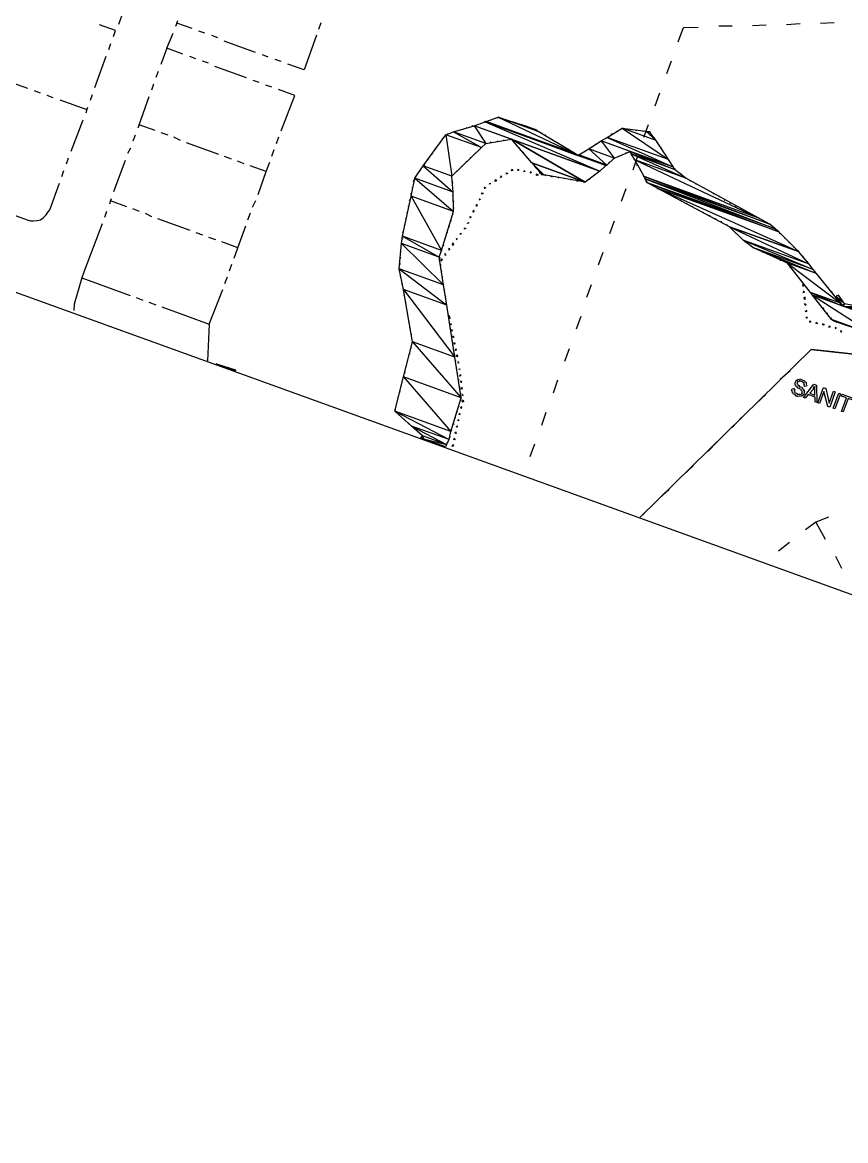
# Model space of a CAD drawing. Header units: feet. Extents: x 2484883 to 2491360, y 414166 to 419420.
# Drawn here: x 2487220 to 2488251, y 414166 to 415565 of the extents above; entities that cross this region are included whole.
import ezdxf

# ---------------------------------------------------------------- set-up
doc = ezdxf.new("R2010")
doc.units = ezdxf.units.FT
for name, color, linetype in [('EXISTING_DETAIL', 9, 'Continuous'), ('SANITARY_CLEAR_ZONE', 6, 'Continuous'), ('SITE_BASE', 8, 'Continuous'), ('WETLAND_EXPANSION', 1, 'Continuous'), ('WETLANDS', 5, 'Continuous')]:
    doc.layers.add(name, color=color, linetype=linetype)

msp = doc.modelspace()

# ---------------------------------------------------------------- linework, layer by layer
at = {"layer": 'EXISTING_DETAIL'}
for p, q in [((2487413.8, 415564.6), (2487415, 415567.8)), ((2487591.4, 415556.9), (2487594.5, 415565.4)), ((2487401.2, 415533.1), (2487409.2, 415551.9)), ((2487448.9, 415551.9), (2487441.5, 415554.6)), ((2487464.9, 415546.2), (2487457.4, 415548.9)), ((2487328.5, 415531.7), (2487331.2, 415539.2)), ((2487512.3, 415527.8), (2487473, 415542)), ((2487311.2, 415483.8), (2487325.5, 415523.2)), ((2487437.4, 415520), (2487429.9, 415522.7)), ((2487528.3, 415522), (2487520.9, 415524.7)), ((2487453.3, 415514.3), (2487445.9, 415516.9)), ((2487500.8, 415495.9), (2487461.4, 415510.1)), ((2487544.3, 415516.3), (2487536.8, 415518.9)), ((2487388.1, 415496.9), (2487390.8, 415504.4)), ((2487516.8, 415490.1), (2487509.3, 415492.8)), ((2487235.3, 415480), (2487242.7, 415477.3)), ((2487382.4, 415481), (2487385, 415488.4)), ((2487532.7, 415484.3), (2487525.3, 415487)), ((2487251.2, 415474.3), (2487258.7, 415471.6)), ((2487305.5, 415467.9), (2487308.2, 415475.3)), ((2487366.6, 415437.4), (2487379.3, 415472.5)), ((2487301.2, 415456.2), (2487302.4, 415459.4)), ((2487281.3, 415404.4), (2487296.6, 415443.4)), ((2487359.3, 415417.2), (2487362, 415424.6)), ((2487402.8, 415424.3), (2487394.2, 415427.4)), ((2487538.5, 415413.7), (2487541.5, 415422.2)), ((2487352.4, 415401.6), (2487356.2, 415408.6)), ((2487418.3, 415417.5), (2487410.2, 415421.6)), ((2487466.2, 415400.1), (2487425.8, 415414.8)), ((2487275.5, 415388.5), (2487278.2, 415395.9)), ((2487482.1, 415394.4), (2487473.6, 415397.5)), ((2487532.7, 415397.8), (2487535.8, 415406.3)), ((2487335.1, 415353.7), (2487349.4, 415393.1)), ((2487498.1, 415388.6), (2487489.6, 415391.7)), ((2487525.8, 415378.6), (2487530, 415390.3)), ((2487269.8, 415372.5), (2487272.5, 415380)), ((2487330.9, 415342), (2487332.1, 415345.2)), ((2487508.5, 415334.3), (2487512.7, 415342.4)), ((2487323.6, 415321.8), (2487326.3, 415329.2)), ((2487367.1, 415328.9), (2487358.6, 415332)), ((2487382.6, 415322.1), (2487374.5, 415326.2)), ((2487502.8, 415318.4), (2487505.9, 415326.9)), ((2487430.5, 415304.8), (2487390.1, 415319.4)), ((2487490.1, 415283.3), (2487500.1, 415310.9)), ((2487446.5, 415299), (2487438, 415302.1)), ((2487462.4, 415293.3), (2487453.9, 415296.3)), ((2487479.7, 415254.5), (2487482.8, 415263)), ((2487294.8, 415245.6), (2487355.5, 415223.7)), ((2487473.9, 415238.6), (2487477, 415247.1)), ((2487454.4, 415187.9), (2487471.2, 415231.1)), ((2487362.9, 415221), (2487371.4, 415217.9)), ((2487378.9, 415215.2), (2487387.4, 415212.1))]:
    msp.add_line(p, q, dxfattribs=at)
for points in [[(2487341.1, 415563.2), (2487349.6, 415586.6), (2487355.4, 415602.6)], [(2487334.3, 415547.7), (2487337, 415555.1), (2487316.8, 415562.4)], [(2487433, 415557.7), (2487413.8, 415564.6), (2487412.3, 415560.4)], [(2487588.7, 415549.5), (2487573, 415505.9), (2487552.8, 415513.2)], [(2487421.4, 415525.8), (2487401.2, 415533.1), (2487393.9, 415512.9)], [(2487167.9, 415520), (2487192.7, 415495.4), (2487226.8, 415483.1)], [(2487544.2, 415429.7), (2487561.4, 415474), (2487541.2, 415481.3)], [(2487267.2, 415468.5), (2487301.2, 415456.2), (2487299.7, 415451.9)], [(2487386.8, 415430.1), (2487366.6, 415437.4), (2487365.1, 415433.1)], [(2487515.4, 415349.9), (2487525.8, 415378.6), (2487505.6, 415385.9)], [(2487185.8, 415333.1), (2487226.2, 415318.5), (2487230.5, 415317), (2487234, 415316.9), (2487239.1, 415317.5), (2487243, 415318.5), (2487246.3, 415320.9), (2487250, 415324.4), (2487252.6, 415328.2), (2487254.8, 415331), (2487266.7, 415364)], [(2487351.1, 415334.7), (2487330.9, 415342), (2487329.4, 415337.8)], [(2487320.5, 415313.3), (2487297.9, 415254.1), (2487294.8, 415245.6), (2487285.4, 415212.9), (2487284.9, 415204.7)], [(2487485.5, 415270.5), (2487490.1, 415283.3), (2487469.9, 415290.6)], [(2487394.8, 415209.4), (2487454.4, 415187.9), (2487452.2, 415141.8)]]:
    msp.add_lwpolyline(points, dxfattribs=at)
at = {"layer": 'SANITARY_CLEAR_ZONE'}
for points in [[(2488242.1, 415224.2), (2488239.2, 415222.9), (2488250.1, 415212.9), (2488242.1, 415224.2)], [(2488239.2, 415222.9), (2488250.1, 415212.9), (2488247.2, 415211.6), (2488239.2, 415222.9)], [(2488249, 415213.3), (2488247.9, 415210.1), (2488268.2, 415210), (2488249, 415213.3)], [(2488247.9, 415210.1), (2488268.2, 415210), (2488268.2, 415206.4), (2488247.9, 415210.1)]]:
    msp.add_lwpolyline(points, dxfattribs=at)
at = {"layer": 'SITE_BASE'}
for p, q in [((2488134.3, 415561.5), (2488151.5, 415562.5)), ((2488176.9, 415562.9), (2488194.1, 415563.9)), ((2488219.6, 415564.4), (2488236.8, 415565.4)), ((2488092.1, 415561.1), (2488108.9, 415561.1)), ((2488027.3, 415501.6), (2488033, 415517.5)), ((2488012.7, 415461.2), (2488018.4, 415477.1)), ((2487783.4, 415435.8), (2487784.8, 415436.5)), ((2487798.5, 415441.2), (2487800, 415441.8)), ((2487806.5, 415443.1), (2487807.9, 415443.8)), ((2487814.8, 415446.1), (2487816.2, 415446.8)), ((2487821.5, 415444.9), (2487822.6, 415444.5)), ((2487829, 415442.2), (2487831.1, 415441.4)), ((2487837.5, 415439.1), (2487838.9, 415439.8)), ((2487845.3, 415437.5), (2487846.4, 415437.1)), ((2487998.4, 415421.8), (2488004.2, 415437.8)), ((2487752, 415425.5), (2487753.4, 415426.2)), ((2487760.3, 415428.5), (2487761.8, 415429.2)), ((2487768.2, 415430.5), (2487768.6, 415431.5)), ((2487775.5, 415433.9), (2487776.5, 415433.5)), ((2487852.8, 415434.8), (2487853.8, 415434.4)), ((2487860.2, 415432.1), (2487861.3, 415431.7)), ((2487867.3, 415428.3), (2487869.4, 415427.6)), ((2487874.3, 415424.6), (2487876.1, 415422.7)), ((2487957.7, 415425.7), (2487959.2, 415426.4)), ((2487965, 415429.1), (2487966.4, 415429.8)), ((2487972.2, 415432.5), (2487973.3, 415432.1)), ((2487980.4, 415431.9), (2487981.5, 415431.5)), ((2487988.3, 415430.3), (2487989.7, 415431)), ((2487996.5, 415429.7), (2487997.5, 415429.3)), ((2488004.3, 415428.1), (2488005.8, 415428.8)), ((2488009.5, 415422.6), (2488010.6, 415422.2)), ((2487741.7, 415413.6), (2487743.1, 415414.3)), ((2487746.5, 415420.3), (2487747.9, 415421)), ((2487799.7, 415414.3), (2487798.9, 415412.2)), ((2487807.2, 415415.2), (2487806.1, 415415.6)), ((2487816.2, 415416.7), (2487814.7, 415416.1)), ((2487823.7, 415417.6), (2487822.7, 415418)), ((2487831.6, 415419.6), (2487830.2, 415418.9)), ((2487836.9, 415414.1), (2487836.2, 415415.5)), ((2487843.2, 415408.2), (2487842.1, 415408.6)), ((2487882.1, 415419.4), (2487883.1, 415419)), ((2487889.1, 415415.6), (2487890.2, 415415.2)), ((2487895.8, 415410.8), (2487896.9, 415410.4)), ((2487930.8, 415407.8), (2487931.2, 415408.8)), ((2487937.4, 415412.6), (2487938.8, 415413.3)), ((2487944.6, 415416), (2487945, 415417.1)), ((2487951.2, 415420.8), (2487952.6, 415421.5)), ((2488014.4, 415416), (2488015.1, 415414.6)), ((2488019.2, 415409.5), (2488019.9, 415408)), ((2487728.3, 415393.2), (2487728.7, 415394.2)), ((2487733.1, 415399.9), (2487733.5, 415400.9)), ((2487736.9, 415406.9), (2487738.3, 415407.6)), ((2487782.4, 415396.5), (2487780.9, 415395.8)), ((2487788.3, 415402.8), (2487787.9, 415401.7)), ((2487793.8, 415408), (2487793.4, 415406.9)), ((2487848, 415401.6), (2487847.3, 415403.1)), ((2487852.8, 415395.1), (2487852.2, 415396.5)), ((2487902.9, 415407), (2487903.9, 415406.7)), ((2487909.9, 415403.3), (2487910.6, 415401.8)), ((2487917, 415399.5), (2487918.5, 415400.2)), ((2487923.2, 415403.3), (2487924.6, 415404)), ((2487969.6, 415398.6), (2487968.1, 415397.9)), ((2487976.8, 415402), (2487975.4, 415401.3)), ((2487982.5, 415401.1), (2487981.8, 415402.5)), ((2487984.9, 415381), (2487990.6, 415397)), ((2487987, 415393.5), (2487986.3, 415394.9)), ((2488023, 415403.3), (2488023.7, 415401.8)), ((2488027.5, 415395.7), (2488028.5, 415395.3)), ((2487718.6, 415379.8), (2487719.4, 415382)), ((2487723.5, 415386.5), (2487724.2, 415388.6)), ((2487764.5, 415380.1), (2487764.1, 415379)), ((2487771, 415385), (2487769.6, 415384.3)), ((2487776.9, 415391.2), (2487775.4, 415390.6)), ((2487858.1, 415389.6), (2487857, 415389.9)), ((2487864, 415382.6), (2487862.2, 415384.4)), ((2487948.8, 415384.4), (2487948.4, 415383.3)), ((2487955.8, 415390.3), (2487954.3, 415389.6)), ((2487990.4, 415386.2), (2487989.7, 415387.7)), ((2487994.2, 415380), (2487994.5, 415381.1)), ((2488032.3, 415389.1), (2488033, 415387.7)), ((2487710.1, 415366.1), (2487710.8, 415368.2)), ((2487713.8, 415373.2), (2487714.6, 415375.3)), ((2487758.6, 415373.8), (2487758.2, 415372.8)), ((2487758.4, 415366.7), (2487758.7, 415364.2)), ((2487868.8, 415376), (2487868.1, 415377.5)), ((2487876.3, 415373.4), (2487874.1, 415374.1)), ((2487884.1, 415371.7), (2487882, 415372.5)), ((2487892.3, 415371.2), (2487890.9, 415370.5)), ((2487900.1, 415369.5), (2487899.1, 415369.9)), ((2487908, 415367.9), (2487906.9, 415368.3)), ((2487915.8, 415366.3), (2487914.7, 415366.7)), ((2487930.2, 415369.5), (2487929.8, 415368.4)), ((2487936.8, 415374.3), (2487935.3, 415373.7)), ((2487943.3, 415379.2), (2487941.9, 415378.5)), ((2487998.6, 415372.4), (2487997.9, 415373.9)), ((2488002, 415365.2), (2488001.3, 415366.6)), ((2488042.4, 415377), (2488044.5, 415376.3)), ((2488049.1, 415372.2), (2488049.7, 415370.8)), ((2488055.7, 415367.4), (2488056.8, 415367)), ((2487708.4, 415358.3), (2487708.8, 415359.3)), ((2487758.9, 415358.1), (2487758.5, 415357)), ((2487924, 415365.7), (2487922.6, 415365)), ((2487970.6, 415341.6), (2487976.4, 415357.6)), ((2488009.1, 415361.4), (2488008, 415361.8)), ((2488023.2, 415353.9), (2488022.1, 415354.3)), ((2488062.8, 415363.6), (2488064.9, 415362.9)), ((2488069.9, 415359.9), (2488072, 415359.1)), ((2488078, 415355.8), (2488079.1, 415355.4)), ((2487705.2, 415342.6), (2487705.6, 415343.7)), ((2487706.8, 415350.4), (2487707.2, 415351.5)), ((2487759.4, 415349.5), (2487759, 415348.4)), ((2487760.3, 415341.9), (2487759.5, 415339.8)), ((2488031.3, 415349.8), (2488029.2, 415350.5)), ((2488038.4, 415346), (2488037.3, 415346.4)), ((2488045.4, 415342.3), (2488044.4, 415342.6)), ((2488052.5, 415338.5), (2488051.4, 415338.9)), ((2488085, 415352), (2488085.7, 415350.5)), ((2488092.1, 415348.2), (2488092.8, 415346.8)), ((2488098.8, 415343.4), (2488099.8, 415343)), ((2488105.8, 415339.7), (2488106.9, 415339.3)), ((2487701.9, 415326.9), (2487702.3, 415328)), ((2487703.6, 415334.8), (2487703.9, 415335.8)), ((2487759.1, 415325.5), (2487758.8, 415324.4)), ((2487759.7, 415333.7), (2487760.4, 415332.3)), ((2488059.6, 415334.7), (2488058.5, 415335.1)), ((2488066.6, 415331), (2488065.6, 415331.4)), ((2488073.7, 415327.2), (2488072.6, 415327.6)), ((2488112.9, 415335.9), (2488114, 415335.5)), ((2488120, 415332.2), (2488121, 415331.8)), ((2488127, 415328.4), (2488129.2, 415327.6)), ((2488135.2, 415324.3), (2488136.2, 415323.9)), ((2487698.7, 415311.3), (2487699.1, 415312.3)), ((2487700.3, 415319.1), (2487700.7, 415320.2)), ((2487754.8, 415310.2), (2487754.4, 415309.2)), ((2487756.4, 415318.1), (2487757.1, 415316.6)), ((2487956, 415301.2), (2487961.8, 415317.2)), ((2488081.8, 415323.1), (2488079.7, 415323.9)), ((2488088.9, 415319.3), (2488086.7, 415320.1)), ((2488095.9, 415315.6), (2488094.9, 415316)), ((2488103, 415311.8), (2488101.9, 415312.2)), ((2488142.2, 415320.5), (2488143.3, 415320.1)), ((2488149.3, 415316.7), (2488150.3, 415316.4)), ((2488156.3, 415313), (2488157, 415311.5)), ((2487696.7, 415302.4), (2487697.4, 415304.5)), ((2487752.1, 415302.8), (2487751.4, 415300.7)), ((2488109.7, 415307), (2488108.6, 415307.4)), ((2488114.5, 415300.4), (2488113.8, 415301.9)), ((2488161.6, 415307.5), (2488163.7, 415306.7)), ((2488167.9, 415301.6), (2488168.9, 415301.2)), ((2487695.5, 415286), (2487694.8, 415287.4)), ((2487696.1, 415294.2), (2487696.5, 415295.2)), ((2487747.4, 415286.4), (2487747, 415285.4)), ((2487749.1, 415294.3), (2487748.7, 415293.2)), ((2488120.8, 415294.6), (2488120.1, 415296)), ((2488126.4, 415290.1), (2488125.4, 415290.5)), ((2488133.1, 415285.3), (2488132, 415285.7)), ((2488174.2, 415295.7), (2488175.2, 415295.3)), ((2488179.4, 415290.2), (2488180.4, 415289.8)), ((2488185.7, 415284.3), (2488186.7, 415284)), ((2487693.3, 415269.9), (2487694.1, 415272)), ((2487693.9, 415278.1), (2487694.3, 415279.2)), ((2487743.1, 415271.2), (2487742.7, 415270.1)), ((2487744.7, 415279), (2487744.3, 415277.9)), ((2487941.8, 415261.9), (2487947.6, 415277.8)), ((2488140.2, 415281.6), (2488139.1, 415281.9)), ((2488148.3, 415277.4), (2488146.2, 415278.2)), ((2488155.7, 415274.7), (2488154.7, 415275.1)), ((2488162.8, 415271), (2488161.7, 415271.3)), ((2488197.2, 415273), (2488197.9, 415271.5)), ((2487692.6, 415254.5), (2487693, 415255.6)), ((2487692.8, 415261.7), (2487693.5, 415263.8)), ((2487743.6, 415262.6), (2487744.3, 415261.1)), ((2487744.5, 415255), (2487745.2, 415253.6)), ((2488169.9, 415267.2), (2488168.8, 415267.6)), ((2488177.3, 415264.5), (2488176.2, 415264.9)), ((2488182.1, 415258), (2488181.5, 415259.4)), ((2488202, 415266.4), (2488203.1, 415266)), ((2488206.9, 415259.8), (2488207.9, 415259.5)), ((2488212.1, 415254.3), (2488212.8, 415252.9)), ((2487694.2, 415245.6), (2487693.9, 415248.1)), ((2487746.4, 415247.1), (2487746, 415246)), ((2488188.1, 415251), (2488187.4, 415252.5)), ((2488193.3, 415245.5), (2488192.2, 415245.9)), ((2488217, 415247.8), (2488217.6, 415246.3)), ((2488221.8, 415241.2), (2488222.9, 415240.8)), ((2487696.1, 415237.6), (2487695.4, 415239.1)), ((2487697, 415230.1), (2487697.4, 415231.2)), ((2487746.9, 415238.5), (2487747.6, 415237.1)), ((2487748.9, 415230.6), (2487748.5, 415229.5)), ((2487927.2, 415221.4), (2487933, 415237.4)), ((2488198.1, 415238.9), (2488197.1, 415239.3)), ((2488203, 415232.4), (2488202.3, 415233.8)), ((2488207.8, 415225.8), (2488207.1, 415227.3)), ((2488227.7, 415234.3), (2488228.8, 415233.9)), ((2488232.9, 415228.8), (2488233.6, 415227.3)), ((2487698.9, 415222.2), (2487698.3, 415223.6)), ((2487700.9, 415214.3), (2487700.2, 415215.7)), ((2487749.8, 415223), (2487750.4, 415221.6)), ((2487750.3, 415214.4), (2487750.9, 415213)), ((2488213, 415220.3), (2488212, 415220.7)), ((2488217.9, 415213.8), (2488216.8, 415214.1)), ((2488237.8, 415222.2), (2488238.5, 415220.8)), ((2488242.6, 415215.6), (2488243.3, 415214.2)), ((2487701.4, 415205.7), (2487701.8, 415206.7)), ((2487703.3, 415197.7), (2487702.6, 415199.2)), ((2487752.2, 415206.5), (2487751.8, 415205.5)), ((2487753.1, 415199), (2487753.8, 415197.5)), ((2488223.8, 415206.8), (2488223.1, 415208.3)), ((2488228.6, 415200.3), (2488228, 415201.7)), ((2488247.9, 415210.1), (2488250, 415209.4)), ((2487704.2, 415190.2), (2487704.6, 415191.3)), ((2487754.7, 415190), (2487754.3, 415188.9)), ((2487914, 415181.7), (2487919.8, 415197.7)), ((2488233.9, 415194.8), (2488232.8, 415195.1)), ((2488240.5, 415189.9), (2488238.4, 415190.7)), ((2488248, 415187.2), (2488246.9, 415187.6)), ((2487706.2, 415182.3), (2487705.5, 415183.7)), ((2487707.7, 415173.3), (2487707.4, 415175.8)), ((2487755.5, 415182.5), (2487756.2, 415181)), ((2487757.5, 415174.6), (2487757.1, 415173.5)), ((2487707, 415157.9), (2487707.4, 415159)), ((2487708.6, 415165.8), (2487709, 415166.8)), ((2487758.4, 415167), (2487758.7, 415164.5)), ((2487759.9, 415158), (2487759.5, 415157)), ((2487899.4, 415141.3), (2487905.2, 415157.2)), ((2487702.7, 415142.7), (2487703, 415143.7)), ((2487705.3, 415150.1), (2487705.7, 415151.2)), ((2487760.8, 415150.5), (2487761.5, 415149)), ((2487762.8, 415142.6), (2487762.4, 415141.5)), ((2487462.8, 415138), (2487463.9, 415137.6)), ((2487469.2, 415135.7), (2487471.3, 415134.9)), ((2487477.7, 415132.6), (2487479.1, 415133.3)), ((2487485.5, 415131), (2487486.6, 415130.6)), ((2487701, 415134.8), (2487701.4, 415135.9)), ((2487763.3, 415134), (2487763.9, 415132.5)), ((2488181.4, 415129.5), (2488169, 415118.4)), ((2487696.3, 415118.5), (2487696.7, 415119.5)), ((2487699, 415125.9), (2487699.8, 415128.1)), ((2487765.2, 415126.1), (2487764.8, 415125)), ((2487766.1, 415118.5), (2487766.8, 415117.1)), ((2487885.2, 415101.9), (2487890.9, 415117.9)), ((2487693.1, 415102.8), (2487693.4, 415103.9)), ((2487694.7, 415110.7), (2487695.1, 415111.7)), ((2487767.7, 415109.5), (2487767.3, 415108.5)), ((2487768.5, 415102), (2487769.2, 415100.5)), ((2487688.7, 415087.5), (2487689.1, 415088.6)), ((2487690.4, 415095.4), (2487690.8, 415096.4)), ((2487769.4, 415094.5), (2487768.7, 415092.3)), ((2488151.3, 415099.5), (2488138.9, 415088.4)), ((2487686.7, 415078.7), (2487687.5, 415080.8)), ((2487692.3, 415074.2), (2487691.3, 415074.6)), ((2487764.7, 415078.1), (2487764.3, 415077.1)), ((2487766.3, 415086), (2487767, 415084.5)), ((2487870.6, 415061.5), (2487876.3, 415077.5)), ((2487698.6, 415068.3), (2487697.6, 415068.7)), ((2487704.9, 415062.5), (2487703.2, 415064.3)), ((2487710.5, 415058), (2487709.5, 415058.4)), ((2487760.4, 415062.8), (2487760, 415061.8)), ((2487762, 415070.7), (2487761.6, 415069.6)), ((2488120.5, 415070.9), (2488108.8, 415058.4)), ((2487716.8, 415052.1), (2487715.8, 415052.5)), ((2487719.5, 415046.3), (2487721, 415047)), ((2487755.7, 415046.5), (2487755.3, 415045.4)), ((2487757.7, 415055.4), (2487756.9, 415053.3)), ((2487753, 415039.1), (2487751.5, 415038.4)), ((2487856.3, 415022.1), (2487862.1, 415038.1)), ((2488090.5, 415040.9), (2488078.7, 415028.3)), ((2488060.4, 415010.9), (2488047.5, 414998.7)), ((2488030.3, 414980.9), (2488017.8, 414969.8)), ((2488213.8, 414939.8), (2488225.5, 414918.7)), ((2488180.7, 414914.5), (2488167.1, 414903.8)), ((2488238.2, 414897.3), (2488246, 414882.4))]:
    msp.add_line(p, q, dxfattribs=at)
for points in [[(2486094.4, 419420.2), (2491359.8, 417516.5), (2490148.3, 414165.8), (2484882.9, 416069.5), (2486094.4, 419420.2)], [(2488041.5, 415540.9), (2488048, 415559), (2488066.3, 415559.6)], [(2487962.3, 415395.2), (2487961.3, 415395.5), (2487960.9, 415394.5)], [(2488037.2, 415382.5), (2488036.8, 415381.5), (2488037.8, 415381.1)], [(2488015.8, 415356.6), (2488016.1, 415357.7), (2488015.1, 415358.1)], [(2488191.3, 415279.9), (2488192, 415278.5), (2488193, 415278.1)], [(2487993.6, 414946.1), (2488207.8, 415156), (2488541.1, 415119.7), (2489142.5, 414777.2), (2489044.8, 414833), (2488541.1, 415119.7), (2488207.8, 415156), (2487993.6, 414946.1), (2487999.1, 414951.3)], [(2488235.7, 415153.2), (2488207.8, 415156), (2488200.1, 415148)], [(2488184.1, 415106.9), (2488186.6, 415107.2), (2488186.2, 415106.1), (2488187.3, 415105.8), (2488186.9, 415104.7), (2488186.5, 415103.6), (2488187.6, 415103.2), (2488187.2, 415102.2), (2488188.2, 415101.8), (2488189.3, 415101.4), (2488190.4, 415101), (2488190, 415100), (2488191, 415099.6), (2488191.4, 415100.6), (2488192.5, 415100.3), (2488193.6, 415099.9), (2488194.6, 415099.5), (2488195, 415100.6), (2488196.1, 415100.2), (2488196.4, 415101.2), (2488196.8, 415102.3), (2488197.2, 415103.4), (2488196.2, 415103.7), (2488196.5, 415104.8), (2488195.5, 415105.2), (2488194.4, 415105.6), (2488193.7, 415107), (2488192.7, 415107.4), (2488191.6, 415107.8), (2488190.5, 415108.2), (2488190.9, 415109.2), (2488189.9, 415109.6), (2488188.8, 415110), (2488188.1, 415111.5), (2488187.4, 415112.9), (2488187.8, 415114), (2488188.2, 415115), (2488188.6, 415116.1), (2488189, 415117.2), (2488190.4, 415117.8), (2488190.8, 415118.9), (2488191.9, 415118.5), (2488192.9, 415118.1), (2488193.3, 415119.2), (2488194.4, 415118.8), (2488195.4, 415118.4), (2488196.5, 415118.1), (2488197.6, 415117.7), (2488198.6, 415117.3), (2488199.7, 415116.9), (2488199.3, 415115.8), (2488200.4, 415115.4), (2488201.4, 415115.1), (2488201.1, 415114), (2488202.1, 415113.6), (2488201.7, 415112.6), (2488202.4, 415111.1), (2488202, 415110), (2488199.5, 415109.7), (2488199.9, 415110.8), (2488198.8, 415111.2), (2488199.2, 415112.3), (2488199.6, 415113.3), (2488198.6, 415113.7), (2488197.9, 415115.2), (2488196.8, 415115.5), (2488195.7, 415115.9), (2488194.7, 415116.3), (2488193.6, 415116.7), (2488193.2, 415115.6), (2488192.2, 415116), (2488191.1, 415116.4), (2488190.7, 415115.3), (2488190.3, 415114.3), (2488190, 415113.2), (2488191, 415112.8), (2488190.6, 415111.8), (2488191.7, 415111.4), (2488192.8, 415111), (2488192.4, 415109.9), (2488193.4, 415109.5), (2488194.5, 415109.2), (2488195.6, 415108.8), (2488196.6, 415108.4), (2488196.2, 415107.3), (2488197.3, 415106.9), (2488198.4, 415106.6), (2488198, 415105.5), (2488199, 415105.1), (2488198.7, 415104), (2488199.7, 415103.7), (2488199.3, 415102.6), (2488199, 415101.5), (2488198.6, 415100.5), (2488198.2, 415099.4), (2488197.8, 415098.3), (2488196.7, 415098.7), (2488196.4, 415097.7), (2488195.3, 415098), (2488194.9, 415097), (2488193.8, 415097.4), (2488192.8, 415097.7), (2488191.3, 415097.1), (2488190.3, 415097.5), (2488189.2, 415097.8), (2488188.1, 415098.2), (2488188.5, 415099.3), (2488187.5, 415099.7), (2488186.4, 415100.1), (2488185.3, 415100.4), (2488185.7, 415101.5), (2488184.7, 415101.9), (2488184, 415103.3), (2488184.4, 415104.4), (2488183.3, 415104.8), (2488183.7, 415105.9), (2488184.1, 415106.9)], [(2488198.1, 415095.8), (2488211.4, 415112.7), (2488214.6, 415111.5), (2488215.1, 415089.7), (2488213, 415090.4), (2488212.8, 415096.5), (2488204.3, 415099.6), (2488200.2, 415095.1), (2488198.1, 415095.8)], [(2488206.1, 415101.3), (2488212.5, 415099), (2488212.3, 415105.1), (2488212.7, 415106.2), (2488211.6, 415106.6), (2488212, 415107.6), (2488212.4, 415108.7), (2488212.8, 415109.8), (2488212.4, 415108.7), (2488211.3, 415109.1), (2488210.9, 415108), (2488210.5, 415107), (2488210.2, 415105.9), (2488206.1, 415101.3)], [(2488216.2, 415089.3), (2488223.1, 415108.4), (2488226.3, 415107.3), (2488230.5, 415088.9), (2488235.9, 415103.8), (2488238, 415103.1), (2488231.1, 415083.9), (2488228.9, 415084.7), (2488223.7, 415103.4), (2488218.3, 415088.5), (2488216.2, 415089.3)], [(2488235.3, 415082.4), (2488242.3, 415101.5), (2488244.4, 415100.7), (2488237.5, 415081.6), (2488235.3, 415082.4)], [(2488246, 415078.5), (2488252.1, 415095.5), (2488245.7, 415097.8), (2488246.5, 415100), (2488261.4, 415094.6), (2488260.6, 415092.5), (2488254.2, 415094.8), (2488248.1, 415077.8), (2488246, 415078.5)], [(2488229.4, 414946.2), (2488213.8, 414939.8), (2488200.7, 414930.1)]]:
    msp.add_lwpolyline(points, dxfattribs=at)
at = {"layer": 'WETLAND_EXPANSION'}
msp.add_line((2487865.9, 415374.7), (2487865.5, 415373.6), dxfattribs=at)
for points in [[(2487833.2, 415380.5), (2487832.8, 415379.5), (2487833.5, 415381.6), (2487833.2, 415380.5)], [(2487832.8, 415379.5), (2487833.5, 415381.6), (2487834.2, 415380.1), (2487832.8, 415379.5)], [(2487840.7, 415381.4), (2487840.3, 415380.3), (2487841.8, 415381), (2487840.7, 415381.4)], [(2487840.3, 415380.3), (2487841.8, 415381), (2487841.4, 415380), (2487840.3, 415380.3)], [(2487811.7, 415367.8), (2487812.4, 415366.4), (2487813.2, 415368.5), (2487811.7, 415367.8)], [(2487812.4, 415366.4), (2487813.2, 415368.5), (2487813.9, 415367.1), (2487812.4, 415366.4)], [(2487819.4, 415372.3), (2487819, 415371.2), (2487819.7, 415373.3), (2487819.4, 415372.3)], [(2487819, 415371.2), (2487819.7, 415373.3), (2487820.4, 415371.9), (2487819, 415371.2)], [(2487825.5, 415376.1), (2487826.6, 415375.7), (2487827, 415376.7), (2487825.5, 415376.1)], [(2487826.6, 415375.7), (2487827, 415376.7), (2487828, 415376.4), (2487826.6, 415375.7)], [(2487848.5, 415379.8), (2487848.1, 415378.7), (2487849.6, 415379.4), (2487848.5, 415379.8)], [(2487848.1, 415378.7), (2487849.6, 415379.4), (2487849.2, 415378.3), (2487848.1, 415378.7)], [(2487856.4, 415378.2), (2487856, 415377.1), (2487857.4, 415377.8), (2487856.4, 415378.2)], [(2487856, 415377.1), (2487857.4, 415377.8), (2487857, 415376.7), (2487856, 415377.1)], [(2487863.8, 415375.5), (2487863.4, 415374.4), (2487865.9, 415374.7), (2487863.8, 415375.5)], [(2487863.4, 415374.4), (2487865.9, 415374.7), (2487865.5, 415373.6), (2487863.4, 415374.4)], [(2487798.6, 415358.1), (2487799.7, 415357.8), (2487799, 415359.2), (2487798.6, 415358.1)], [(2487799.7, 415357.8), (2487799, 415359.2), (2487800.1, 415358.8), (2487799.7, 415357.8)], [(2487805.2, 415363), (2487805.6, 415364), (2487806.6, 415363.7), (2487805.2, 415363)], [(2487792.2, 415343.6), (2487793.2, 415343.2), (2487792.5, 415344.7), (2487792.2, 415343.6)], [(2487793.2, 415343.2), (2487792.5, 415344.7), (2487793.6, 415344.3), (2487793.2, 415343.2)], [(2487794.8, 415351.1), (2487795.9, 415350.7), (2487796.3, 415351.8), (2487794.8, 415351.1)], [(2487795.9, 415350.7), (2487796.3, 415351.8), (2487797.4, 415351.4), (2487795.9, 415350.7)], [(2487784.3, 415328.4), (2487785.3, 415328.1), (2487785, 415330.6), (2487784.3, 415328.4)], [(2487785.3, 415328.1), (2487785, 415330.6), (2487785.7, 415329.1), (2487785.3, 415328.1)], [(2487788.4, 415336.6), (2487789.1, 415335.1), (2487788.8, 415337.6), (2487788.4, 415336.6)], [(2487789.1, 415335.1), (2487788.8, 415337.6), (2487789.8, 415337.2), (2487789.1, 415335.1)], [(2487777.8, 415313.9), (2487778.2, 415315), (2487779.3, 415314.6), (2487777.8, 415313.9)], [(2487780.5, 415321.4), (2487781.6, 415321), (2487780.9, 415322.4), (2487780.5, 415321.4)], [(2487781.6, 415321), (2487780.9, 415322.4), (2487782, 415322.1), (2487781.6, 415321)], [(2487768.2, 415300.6), (2487769.2, 415300.2), (2487769.6, 415301.3), (2487768.2, 415300.6)], [(2487769.2, 415300.2), (2487769.6, 415301.3), (2487769.2, 415300.2)], [(2487773, 415307.3), (2487774.1, 415306.9), (2487774.4, 415307.9), (2487773, 415307.3)], [(2487774.1, 415306.9), (2487774.4, 415307.9), (2487775.5, 415307.6), (2487774.1, 415306.9)], [(2487754.1, 415281.6), (2487754.8, 415280.2), (2487754.5, 415282.7), (2487754.1, 415281.6)], [(2487754.8, 415280.2), (2487754.5, 415282.7), (2487755.2, 415281.2), (2487754.8, 415280.2)], [(2487758.5, 415287.2), (2487759.6, 415286.8), (2487759.3, 415289.4), (2487758.5, 415287.2)], [(2487759.6, 415286.8), (2487759.3, 415289.4), (2487760, 415287.9), (2487759.6, 415286.8)], [(2487763.4, 415293.9), (2487764.4, 415293.5), (2487763.7, 415295), (2487763.4, 415293.9)], [(2487764.4, 415293.5), (2487763.7, 415295), (2487764.8, 415294.6), (2487764.4, 415293.5)], [(2487744.1, 415267.2), (2487745.1, 415266.8), (2487744.8, 415269.3), (2487744.1, 415267.2)], [(2487745.1, 415266.8), (2487744.8, 415269.3), (2487745.9, 415268.9), (2487745.1, 415266.8)], [(2487749.3, 415274.9), (2487750, 415273.5), (2487749.7, 415276), (2487749.3, 415274.9)], [(2487750, 415273.5), (2487749.7, 415276), (2487750.3, 415274.6), (2487750, 415273.5)], [(2488197, 415235.8), (2488198.4, 415236.4), (2488197.4, 415236.8), (2488198.4, 415236.4), (2488197, 415235.8), (2488198, 415235.4), (2488197.4, 415236.8), (2488198.8, 415237.5), (2488198, 415235.4), (2488197.4, 415236.8), (2488197, 415235.8)], [(2488199.3, 415228.9), (2488197.9, 415228.2), (2488198.9, 415227.8), (2488199.3, 415228.9)], [(2488197.9, 415228.2), (2488198.9, 415227.8), (2488198.5, 415226.8), (2488197.9, 415228.2)], [(2488200.2, 415221.4), (2488198.7, 415220.7), (2488200.5, 415218.8), (2488200.2, 415221.4)], [(2488198.7, 415220.7), (2488200.5, 415218.8), (2488199.4, 415219.2), (2488198.7, 415220.7)], [(2488200.7, 415212.8), (2488199.6, 415213.1), (2488201.4, 415211.3), (2488200.7, 415212.8)], [(2488199.6, 415213.1), (2488201.4, 415211.3), (2488200.3, 415211.7), (2488199.6, 415213.1)], [(2487755.2, 415198.2), (2487754.2, 415198.6), (2487755.5, 415195.7), (2487755.2, 415198.2)], [(2487754.2, 415198.6), (2487755.5, 415195.7), (2487755.1, 415194.6), (2487754.2, 415198.6)], [(2488201.2, 415204.2), (2488202.3, 415203.8), (2488200.8, 415203.1), (2488201.2, 415204.2)], [(2488202.6, 415204.8), (2488201.2, 415204.2), (2488202.3, 415203.8), (2488202.6, 415204.8)], [(2487756.4, 415188.2), (2487757.1, 415186.7), (2487756, 415187.1), (2487756.4, 415188.2)], [(2487757.5, 415187.8), (2487756.4, 415188.2), (2487757.1, 415186.7), (2487757.5, 415187.8)], [(2488202.1, 415196.6), (2488202.7, 415195.2), (2488201.7, 415195.6), (2488202.1, 415196.6)], [(2488203.1, 415196.2), (2488202.1, 415196.6), (2488202.7, 415195.2), (2488203.1, 415196.2)], [(2488206.2, 415191.5), (2488205.9, 415190.4), (2488207.3, 415191.1), (2488206.2, 415191.5)], [(2488205.9, 415190.4), (2488207.3, 415191.1), (2488206.9, 415190.1), (2488205.9, 415190.4)], [(2488214.1, 415189.9), (2488213.7, 415188.8), (2488215.1, 415189.5), (2488214.1, 415189.9)], [(2488213.7, 415188.8), (2488215.1, 415189.5), (2488215.8, 415188.1), (2488213.7, 415188.8)], [(2488221.9, 415188.3), (2488222.6, 415186.8), (2488224, 415187.5), (2488221.9, 415188.3)], [(2488222.6, 415186.8), (2488224, 415187.5), (2488223.6, 415186.4), (2488222.6, 415186.8)], [(2488230.4, 415185.2), (2488230, 415184.1), (2488231.5, 415184.8), (2488230.4, 415185.2)], [(2488230, 415184.1), (2488231.5, 415184.8), (2488231.1, 415183.7), (2488230, 415184.1)], [(2487758.3, 415180.3), (2487757.3, 415180.6), (2487759, 415178.8), (2487758.3, 415180.3)], [(2487757.3, 415180.6), (2487759, 415178.8), (2487758, 415179.2), (2487757.3, 415180.6)], [(2487760.3, 415172.3), (2487759.2, 415172.7), (2487761, 415170.9), (2487760.3, 415172.3)], [(2487759.2, 415172.7), (2487761, 415170.9), (2487759.9, 415171.3), (2487759.2, 415172.7)], [(2488238.2, 415183.5), (2488237.9, 415182.5), (2488239.3, 415183.2), (2488238.2, 415183.5)], [(2488237.9, 415182.5), (2488239.3, 415183.2), (2488238.9, 415182.1), (2488237.9, 415182.5)], [(2488245.3, 415179.8), (2488244.9, 415178.7), (2488246, 415178.3), (2488245.3, 415179.8)], [(2488244.9, 415178.7), (2488246, 415178.3), (2488245.6, 415177.3), (2488244.9, 415178.7)], [(2487760.8, 415163.7), (2487761.9, 415163.3), (2487760.4, 415162.7), (2487760.8, 415163.7)], [(2487762.2, 415164.4), (2487760.8, 415163.7), (2487761.9, 415163.3), (2487762.2, 415164.4)], [(2487763.1, 415156.9), (2487762.7, 415155.8), (2487763.8, 415155.4), (2487763.1, 415156.9)], [(2487762.7, 415155.8), (2487763.8, 415155.4), (2487762.4, 415154.7), (2487762.7, 415155.8)], [(2487765.1, 415149), (2487763.6, 415148.3), (2487765.7, 415147.5), (2487765.1, 415149)], [(2487763.6, 415148.3), (2487765.7, 415147.5), (2487764.3, 415146.8), (2487763.6, 415148.3)], [(2487766.6, 415140), (2487765.6, 415140.4), (2487766.2, 415138.9), (2487766.6, 415140)], [(2487765.6, 415140.4), (2487766.2, 415138.9), (2487765.6, 415140.4)], [(2487767.5, 415132.4), (2487768.2, 415131), (2487767.1, 415131.4), (2487767.5, 415132.4)], [(2487768, 415123.8), (2487769.1, 415123.5), (2487767.6, 415122.8), (2487768, 415123.8)], [(2487769.5, 415124.5), (2487768, 415123.8), (2487769.1, 415123.5), (2487769.5, 415124.5)], [(2487770, 415115.9), (2487768.9, 415116.3), (2487770.6, 415114.5), (2487770, 415115.9)], [(2487768.9, 415116.3), (2487770.6, 415114.5), (2487769.6, 415114.9), (2487768.9, 415116.3)], [(2487770.8, 415108.4), (2487769.4, 415107.7), (2487771.5, 415106.9), (2487770.8, 415108.4)], [(2487769.4, 415107.7), (2487771.5, 415106.9), (2487770.1, 415106.3), (2487769.4, 415107.7)], [(2487771.3, 415099.8), (2487772, 415098.3), (2487771, 415098.7), (2487771.3, 415099.8)], [(2487772.2, 415092.2), (2487771.2, 415092.6), (2487772.9, 415090.8), (2487772.2, 415092.2)], [(2487771.2, 415092.6), (2487772.9, 415090.8), (2487771.5, 415090.1), (2487771.2, 415092.6)], [(2487772.4, 415099.4), (2487771.3, 415099.8), (2487772, 415098.3), (2487772.4, 415099.4)], [(2487767.5, 415075.9), (2487768.2, 415074.5), (2487767.1, 415074.8), (2487767.5, 415075.9)], [(2487768.6, 415075.5), (2487767.5, 415075.9), (2487768.2, 415074.5), (2487768.6, 415075.5)], [(2487770.6, 415084.4), (2487769.2, 415083.7), (2487769.8, 415082.3), (2487770.6, 415084.4)], [(2487769.2, 415083.7), (2487769.8, 415082.3), (2487769.2, 415083.7)], [(2487764.3, 415060.2), (2487764.9, 415058.8), (2487763.9, 415059.2), (2487764.3, 415060.2)], [(2487765.3, 415059.9), (2487764.3, 415060.2), (2487764.9, 415058.8), (2487765.3, 415059.9)], [(2487765.9, 415068.1), (2487766.6, 415066.6), (2487765.5, 415067), (2487765.9, 415068.1)], [(2487767, 415067.7), (2487765.9, 415068.1), (2487766.6, 415066.6), (2487767, 415067.7)], [(2487761, 415044.6), (2487761.7, 415043.1), (2487760.6, 415043.5), (2487761, 415044.6)], [(2487762.1, 415044.2), (2487761, 415044.6), (2487761.7, 415043.1), (2487762.1, 415044.2)], [(2487762.6, 415052.4), (2487763.3, 415051), (2487762.3, 415051.3), (2487762.6, 415052.4)], [(2487763.7, 415052), (2487762.6, 415052.4), (2487763.3, 415051), (2487763.7, 415052)], [(2487759.4, 415036.7), (2487760.1, 415035.3), (2487758.6, 415034.6), (2487759.4, 415036.7)], [(2487760.4, 415036.4), (2487759.4, 415036.7), (2487760.1, 415035.3), (2487760.4, 415036.4)]]:
    msp.add_lwpolyline(points, dxfattribs=at)
at = {"layer": 'WETLANDS'}
for points in [[(2487785.9, 415436.1), (2487800.7, 415413.9), (2487760.3, 415428.5), (2487785.9, 415436.1)], [(2487799.6, 415440.8), (2487943.3, 415379.2), (2487785.9, 415436.1), (2487799.6, 415440.8)], [(2487832.7, 415419.2), (2487785.9, 415436.1), (2487800.7, 415413.9), (2487832.7, 415419.2), (2487943.3, 415379.2), (2487925.1, 415365.3), (2487832.7, 415419.2), (2487925.1, 415365.3), (2487858.1, 415389.6), (2487832.7, 415419.2)], [(2487801.1, 415441.4), (2487916.6, 415398.5), (2487799.6, 415440.8), (2487801.1, 415441.4)], [(2487950.7, 415386.2), (2487799.6, 415440.8), (2487943.3, 415379.2), (2487950.7, 415386.2)], [(2487816.2, 415446.8), (2487912.8, 415401.1), (2487801.1, 415441.4), (2487816.2, 415446.8)], [(2487912.8, 415401.1), (2487801.1, 415441.4), (2487916.6, 415398.5), (2487912.8, 415401.1)], [(2487848.5, 415436.3), (2487866.2, 415428.7), (2487816.2, 415446.8), (2487848.5, 415436.3)], [(2487866.2, 415428.7), (2487816.2, 415446.8), (2487912.8, 415401.1), (2487866.2, 415428.7)], [(2487863.4, 415430.9), (2487864.5, 415430.5), (2487848.5, 415436.3), (2487863.4, 415430.9)], [(2487864.5, 415430.5), (2487848.5, 415436.3), (2487866.2, 415428.7), (2487864.5, 415430.5)], [(2487750.6, 415424.8), (2487758.2, 415372.8), (2487722, 415385.8), (2487750.6, 415424.8)], [(2487760.3, 415428.5), (2487795.2, 415408.7), (2487750.6, 415424.8), (2487760.3, 415428.5)], [(2487795.2, 415408.7), (2487750.6, 415424.8), (2487758.2, 415372.8), (2487795.2, 415408.7)], [(2487800.7, 415413.9), (2487760.3, 415428.5), (2487795.2, 415408.7), (2487800.7, 415413.9)], [(2487971.2, 415432.9), (2488029.2, 415393.8), (2487952.6, 415421.5), (2487971.2, 415432.9)], [(2488001.1, 415429.2), (2488013.7, 415417.5), (2487971.2, 415432.9), (2488001.1, 415429.2)], [(2488013.7, 415417.5), (2487971.2, 415432.9), (2488029.2, 415393.8), (2488013.7, 415417.5)], [(2488005.8, 415428.8), (2488006.4, 415427.3), (2488001.1, 415429.2), (2488005.8, 415428.8)], [(2488006.4, 415427.3), (2488001.1, 415429.2), (2488013.7, 415417.5), (2488006.4, 415427.3)], [(2487945, 415417.1), (2487961.3, 415395.5), (2487929.4, 415407.1), (2487945, 415417.1)], [(2487952.6, 415421.5), (2488035.4, 415384.4), (2487945, 415417.1), (2487952.6, 415421.5)], [(2487981.2, 415404), (2488036.8, 415381.5), (2487982.5, 415401.1), (2487981.2, 415404), (2487945, 415417.1), (2487961.3, 415395.5), (2487981.2, 415404)], [(2488029.2, 415393.8), (2487952.6, 415421.5), (2488035.4, 415384.4), (2488029.2, 415393.8)], [(2487917, 415399.5), (2487950.7, 415386.2), (2487916.6, 415398.5), (2487917, 415399.5)], [(2487929.4, 415407.1), (2487952.1, 415386.8), (2487917, 415399.5), (2487929.4, 415407.1)], [(2487952.1, 415386.8), (2487917, 415399.5), (2487950.7, 415386.2), (2487952.1, 415386.8)], [(2487961.3, 415395.5), (2487929.4, 415407.1), (2487952.1, 415386.8), (2487961.3, 415395.5)], [(2488035.4, 415384.4), (2487981.2, 415404), (2488036.8, 415381.5), (2488035.4, 415384.4)], [(2488036.8, 415381.5), (2487982.5, 415401.1), (2488050.8, 415370.4), (2488036.8, 415381.5)], [(2487982.5, 415401.1), (2488050.8, 415370.4), (2487987, 415393.5), (2487982.5, 415401.1)], [(2487722, 415385.8), (2487759.5, 415353), (2487711.6, 415370.3), (2487722, 415385.8)], [(2487758.2, 415372.8), (2487722, 415385.8), (2487759.5, 415353), (2487758.2, 415372.8)], [(2487869.9, 415375.7), (2487873.1, 415374.5), (2487870.6, 415374.2), (2487869.9, 415375.7), (2487873.1, 415374.5), (2487858.1, 415389.6), (2487925.1, 415365.3), (2487873.1, 415374.5), (2487858.1, 415389.6), (2487869.9, 415375.7)], [(2488050.8, 415370.4), (2487987, 415393.5), (2488142.2, 415320.5), (2488050.8, 415370.4)], [(2487987, 415393.5), (2488142.2, 415320.5), (2487998.6, 415372.4), (2487987, 415393.5)], [(2487711.6, 415370.3), (2487760.3, 415328.7), (2487707.1, 415347.9), (2487711.6, 415370.3)], [(2487759.5, 415353), (2487711.6, 415370.3), (2487760.3, 415328.7), (2487759.5, 415353)], [(2488142.2, 415320.5), (2487998.6, 415372.4), (2488156.3, 415313), (2488142.2, 415320.5)], [(2487998.6, 415372.4), (2488156.3, 415313), (2488000, 415369.5), (2487998.6, 415372.4)], [(2488156.3, 415313), (2488000, 415369.5), (2488162.6, 415307.1), (2488156.3, 415313)], [(2488000, 415369.5), (2488162.6, 415307.1), (2488003.1, 415364.8), (2488000, 415369.5)], [(2488162.6, 415307.1), (2488003.1, 415364.8), (2488167.2, 415303.1), (2488162.6, 415307.1)], [(2488003.1, 415364.8), (2488167.2, 415303.1), (2488016.1, 415357.7), (2488003.1, 415364.8)], [(2488167.2, 415303.1), (2488016.1, 415357.7), (2488192, 415278.5), (2488167.2, 415303.1)], [(2488016.1, 415357.7), (2488192, 415278.5), (2488105.8, 415309.6), (2488016.1, 415357.7)], [(2487707.1, 415347.9), (2487745.1, 415280.1), (2487696.2, 415297.7), (2487707.1, 415347.9)], [(2487760.3, 415328.7), (2487707.1, 415347.9), (2487745.1, 415280.1), (2487760.3, 415328.7)], [(2487696.2, 415297.7), (2487742, 415271.5), (2487695.2, 415288.5), (2487696.2, 415297.7)], [(2487745.1, 415280.1), (2487696.2, 415297.7), (2487742, 415271.5), (2487745.1, 415280.1)], [(2488192, 415278.5), (2488105.8, 415309.6), (2488192, 415278.5), (2488105.8, 415309.6), (2488192, 415278.5), (2488105.8, 415309.6), (2488205.5, 415262.7), (2488192, 415278.5)], [(2488105.8, 415309.6), (2488205.5, 415262.7), (2488122.6, 415292.7), (2488105.8, 415309.6)], [(2487695.2, 415288.5), (2487747.6, 415237.1), (2487692.3, 415257.1), (2487695.2, 415288.5)], [(2487742, 415271.5), (2487695.2, 415288.5), (2487747.6, 415237.1), (2487742, 415271.5)], [(2488205.5, 415262.7), (2488122.6, 415292.7), (2488210.4, 415256.2), (2488205.5, 415262.7)], [(2488122.6, 415292.7), (2488210.4, 415256.2), (2488134.8, 415283.5), (2488122.6, 415292.7)], [(2488210.4, 415256.2), (2488134.8, 415283.5), (2488214.5, 415251.1), (2488210.4, 415256.2)], [(2488134.8, 415283.5), (2488214.5, 415251.1), (2488178.4, 415264.1), (2488134.8, 415283.5)], [(2487747.6, 415237.1), (2487692.3, 415257.1), (2487751.6, 415211.6), (2487747.6, 415237.1)], [(2487692.3, 415257.1), (2487751.6, 415211.6), (2487697.4, 415231.2), (2487692.3, 415257.1)], [(2488214.5, 415251.1), (2488178.4, 415264.1), (2488244.4, 415213.8), (2488214.5, 415251.1)], [(2488178.4, 415264.1), (2488244.4, 415213.8), (2488207.1, 415227.3), (2488178.4, 415264.1)], [(2487751.6, 415211.6), (2487697.4, 415231.2), (2487761.8, 415146.5), (2487751.6, 415211.6)], [(2487697.4, 415231.2), (2487761.8, 415146.5), (2487708.6, 415165.8), (2487697.4, 415231.2)], [(2488244.4, 415213.8), (2488207.1, 415227.3), (2488246.8, 415210.5), (2488244.4, 415213.8)], [(2488207.1, 415227.3), (2488246.8, 415210.5), (2488209.6, 415224), (2488207.1, 415227.3)], [(2488373.4, 415164.8), (2488209.6, 415224), (2488287.7, 415174.1), (2488373.4, 415164.8)], [(2488209.6, 415224), (2488287.7, 415174.1), (2488233.5, 415193.7), (2488209.6, 415224)], [(2488263.5, 415206.9), (2488373.4, 415164.8), (2488246.8, 415210.5), (2488263.5, 415206.9)], [(2488233.5, 415193.7), (2488285.6, 415174.8), (2488236.3, 415191.5), (2488233.5, 415193.7), (2488285.6, 415174.8), (2488233.5, 415193.7), (2488285.6, 415174.8), (2488287.7, 415174.1), (2488233.5, 415193.7)], [(2487708.6, 415165.8), (2487769.8, 415095.5), (2487697.5, 415121.7), (2487708.6, 415165.8)], [(2487761.8, 415146.5), (2487708.6, 415165.8), (2487769.8, 415095.5), (2487761.8, 415146.5)], [(2487486.2, 415129.5), (2487487.7, 415130.2), (2487486.2, 415129.5), (2487487.7, 415130.2), (2487463.9, 415137.6), (2487486.2, 415129.5), (2487466, 415136.8), (2487463.9, 415137.6), (2487462.8, 415138), (2487466, 415136.8), (2487463.9, 415137.6), (2487486.2, 415129.5)], [(2487697.5, 415121.7), (2487756.9, 415053.3), (2487686.7, 415078.7), (2487697.5, 415121.7)], [(2487769.8, 415095.5), (2487697.5, 415121.7), (2487756.9, 415053.3), (2487769.8, 415095.5)], [(2487756.9, 415053.3), (2487686.7, 415078.7), (2487754.5, 415043.3), (2487756.9, 415053.3)], [(2487686.7, 415078.7), (2487754.5, 415043.3), (2487707.7, 415060.2), (2487686.7, 415078.7)], [(2487754.5, 415043.3), (2487707.7, 415060.2), (2487751.2, 415037.3), (2487754.5, 415043.3)], [(2487707.7, 415060.2), (2487751.2, 415037.3), (2487721.4, 415048.1), (2487707.7, 415060.2)], [(2487719.2, 415045.3), (2487721.4, 415048.1), (2487722.4, 415044.1), (2487719.2, 415045.3)], [(2487721.4, 415048.1), (2487722.4, 415044.1), (2487751.2, 415037.3), (2487721.4, 415048.1)], [(2487722.4, 415044.1), (2487751.2, 415037.3), (2487750, 415034.1), (2487722.4, 415044.1)]]:
    msp.add_lwpolyline(points, dxfattribs=at)

doc.saveas('drawing.dxf')
